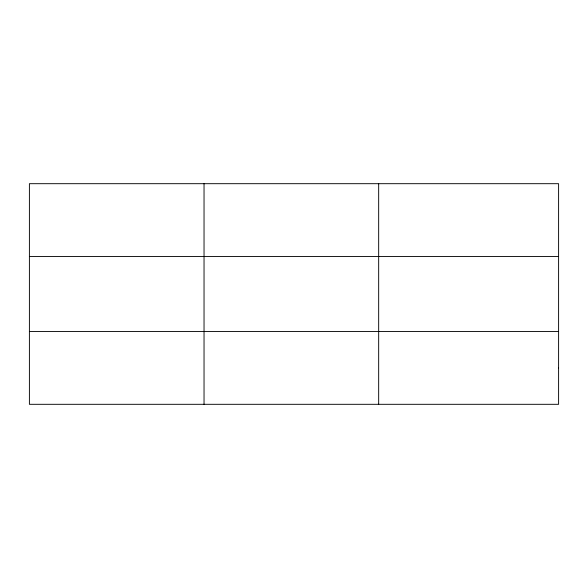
<?xml version="1.0" encoding="UTF-8"?>
<svg xmlns="http://www.w3.org/2000/svg" width="588" height="588" viewBox="0 0 588 588"><rect width="100%" height="100%" fill="white"/><g stroke="black" fill="none" stroke-linecap="round" stroke-linejoin="round"><path stroke-width="0.88" d="M204.036 183.691L204.036 404.309M378.672 183.691L378.672 404.309M29.4 256.493L558.6 256.493M29.4 331.507L558.6 331.507M558.6 367.912L558.6 404.309L29.4 404.309L29.4 183.691L558.6 183.691L558.6 367.912"/></g></svg>
